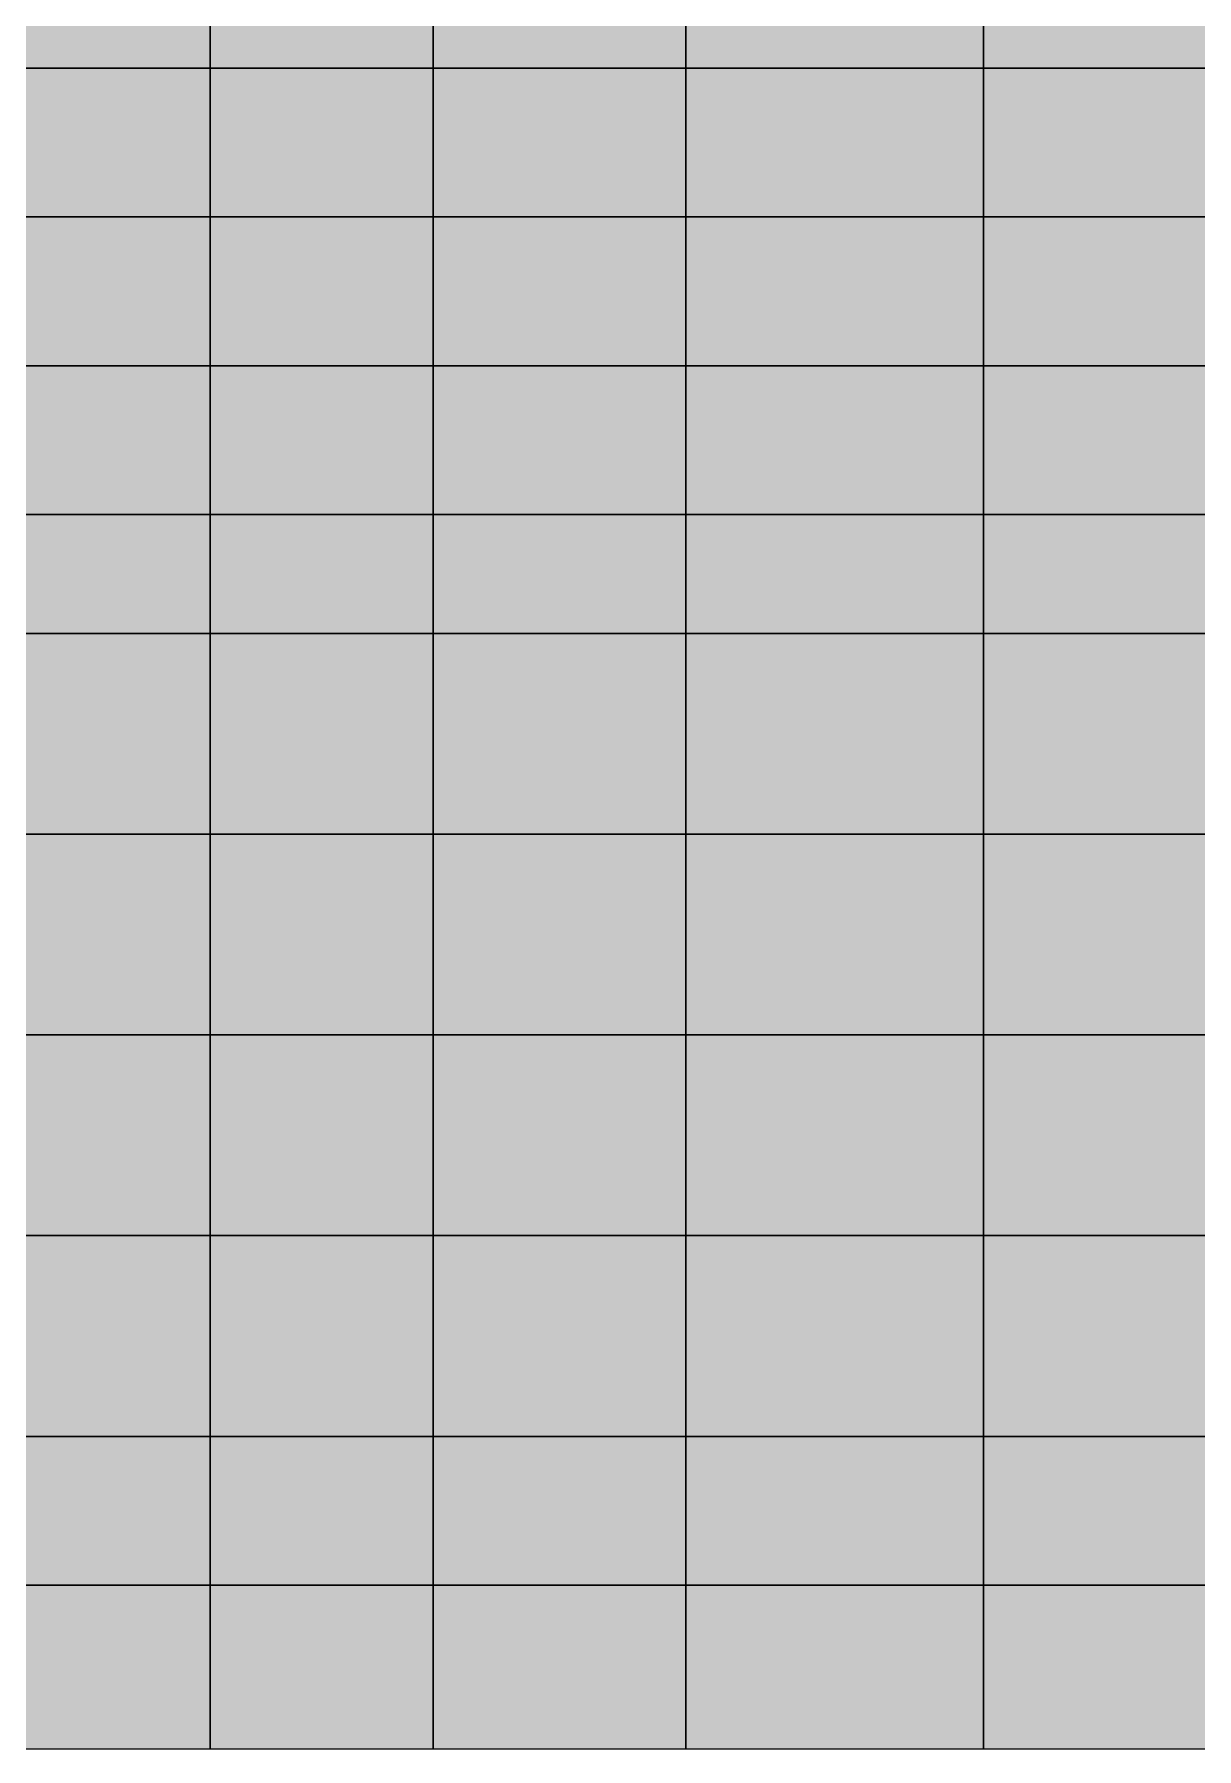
# Model space of a CAD drawing. Header units: inches. Extents: x -100 to 147, y -140 to 41.
# Drawn here: x 50.12 to 57.93, y -41.4 to -29.87 of the extents above; entities that cross this region are included whole.
import ezdxf

# ---------------------------------------------------------------- set-up
doc = ezdxf.new("R2010")
doc.units = ezdxf.units.IN
doc.header["$MEASUREMENT"] = 0
for name, color, linetype in [('Contour 1-01', 7, 'Continuous'), ('Contour 1-02', 7, 'Continuous'), ('Contour 1-03', 7, 'Continuous'), ('Contour 1-04', 7, 'Continuous'), ('Contour 1-05', 7, 'Continuous'), ('Contour 1-06', 7, 'Continuous'), ('Contour 1-08', 7, 'Continuous'), ('Contour 1-09', 7, 'Continuous'), ('Mesh-Ac1①', 7, 'Continuous'), ('Mesh-Acs', 7, 'Continuous'), ('Mesh-Ag1', 7, 'Continuous'), ('Mesh-Dc1', 7, 'Continuous'), ('Mesh-Dg1', 7, 'Continuous'), ('Mesh-Ds1', 7, 'Continuous'), ('Mesh-MPC', 7, 'Continuous'), ('Mesh-SCP(30%)_Ac1①', 7, 'Continuous'), ('Mesh-SCP(30%)_Acs', 7, 'Continuous'), ('Undeformed Mesh-Ac1①', 7, 'Continuous'), ('Undeformed Mesh-Acs', 7, 'Continuous'), ('Undeformed Mesh-Ag1', 7, 'Continuous'), ('Undeformed Mesh-Dc1', 7, 'Continuous'), ('Undeformed Mesh-Dg1', 7, 'Continuous'), ('Undeformed Mesh-Ds1', 7, 'Continuous'), ('Undeformed Mesh-SCP(30%)_Ac1①', 7, 'Continuous'), ('Undeformed Mesh-SCP(30%)_Acs', 7, 'Continuous')]:
    doc.layers.add(name, color=color, linetype=linetype)

msp = doc.modelspace()

# ---------------------------------------------------------------- linework, layer by layer
at = {"color": 7, "true_color": 0xffffff, "transparency": 33554687}
for p, q in [((54.5, -30.1), (54.5, -30.1)), ((54.5, -31.1), (54.5, -31.1)), ((54.5, -32.1), (54.5, -32.1)), ((54.5, -33.1), (54.5, -33.1))]:
    msp.add_line(p, q, dxfattribs=at)
for points in [[(51.3, -28.5), (49.8, -28.5), (49.8, -30.1)], [(51.3, -28.5), (49.8, -30.1), (51.3, -30.1)], [(51.3, -28.5), (51.3, -30.1), (52.8, -30.1)], [(51.3, -28.5), (52.8, -30.1), (52.8, -28.5)], [(52.8, -28.5), (52.8, -30.1), (54.5, -30.1)], [(52.8, -28.5), (54.5, -30.1), (54.5, -28.5)], [(56.5, -30.1), (56.5, -28.5), (54.5, -28.5)], [(56.5, -30.1), (54.5, -28.5), (54.5, -30.1)], [(58.5, -28.5), (56.5, -28.5), (56.5, -30.1)], [(58.5, -28.5), (56.5, -30.1), (58.5, -30.1)], [(49.8, -31.1), (51.3, -31.1), (51.3, -30.1)], [(49.8, -31.1), (51.3, -30.1), (49.8, -30.1)], [(51.3, -31.1), (52.8, -31.1), (52.8, -30.1)], [(51.3, -31.1), (52.8, -30.1), (51.3, -30.1)], [(54.5, -31.1), (54.5, -30.1), (52.8, -30.1)], [(54.5, -31.1), (52.8, -30.1), (52.8, -31.1)], [(54.5, -30.1), (54.5, -31.1), (56.5, -31.1)], [(54.5, -30.1), (56.5, -31.1), (56.5, -30.1)], [(56.5, -31.1), (58.5, -31.1), (58.5, -30.1)], [(56.5, -31.1), (58.5, -30.1), (56.5, -30.1)], [(51.3, -31.1), (49.8, -31.1), (49.8, -32.1)], [(51.3, -31.1), (49.8, -32.1), (51.3, -32.1)], [(51.3, -31.1), (51.3, -32.1), (52.8, -32.1)], [(51.3, -31.1), (52.8, -32.1), (52.8, -31.1)], [(54.5, -31.1), (52.8, -31.1), (52.8, -32.1)], [(54.5, -31.1), (52.8, -32.1), (54.5, -32.1)], [(56.5, -32.1), (56.5, -31.1), (54.5, -31.1)], [(56.5, -32.1), (54.5, -31.1), (54.5, -32.1)], [(58.5, -31.1), (56.5, -31.1), (56.5, -32.1)], [(58.5, -31.1), (56.5, -32.1), (58.5, -32.1)], [(49.8, -33.1), (51.3, -33.1), (51.3, -32.1)], [(49.8, -33.1), (51.3, -32.1), (49.8, -32.1)], [(51.3, -33.1), (52.8, -33.1), (52.8, -32.1)], [(51.3, -33.1), (52.8, -32.1), (51.3, -32.1)], [(52.8, -32.1), (52.8, -33.1), (54.5, -33.1)], [(52.8, -32.1), (54.5, -33.1), (54.5, -32.1)], [(56.5, -33.1), (56.5, -32.1), (54.5, -32.1)], [(56.5, -33.1), (54.5, -32.1), (54.5, -33.1)], [(58.5, -33.1), (58.5, -32.1), (56.5, -32.1)], [(58.5, -33.1), (56.5, -32.1), (56.5, -33.1)], [(49.8, -33.9), (51.3, -33.9), (51.3, -33.1)], [(49.8, -33.9), (51.3, -33.1), (49.8, -33.1)], [(51.3, -33.9), (52.8, -33.9), (52.8, -33.1)], [(51.3, -33.9), (52.8, -33.1), (51.3, -33.1)], [(52.8, -33.9), (54.5, -33.9), (54.5, -33.1)], [(52.8, -33.9), (54.5, -33.1), (52.8, -33.1)], [(56.5, -33.9), (56.5, -33.1), (54.5, -33.1)], [(56.5, -33.9), (54.5, -33.1), (54.5, -33.9)], [(56.5, -33.9), (58.5, -33.9), (58.5, -33.1)], [(56.5, -33.9), (58.5, -33.1), (56.5, -33.1)], [(49.8, -33.9), (49.8, -35.25), (51.3, -35.25)], [(49.8, -33.9), (51.3, -35.25), (51.3, -33.9)], [(51.3, -35.25), (52.8, -35.25), (52.8, -33.9)], [(51.3, -35.25), (52.8, -33.9), (51.3, -33.9)], [(52.8, -33.9), (52.8, -35.25), (54.5, -35.25)], [(52.8, -33.9), (54.5, -35.25), (54.5, -33.9)], [(56.5, -35.25), (56.5, -33.9), (54.5, -33.9)], [(56.5, -35.25), (54.5, -33.9), (54.5, -35.25)], [(58.5, -35.25), (58.5, -33.9), (56.5, -33.9)], [(58.5, -35.25), (56.5, -33.9), (56.5, -35.25)], [(49.8, -36.6), (51.3, -36.6), (51.3, -35.25)], [(49.8, -36.6), (51.3, -35.25), (49.8, -35.25)], [(51.3, -36.6), (52.8, -36.6), (52.8, -35.25)], [(51.3, -36.6), (52.8, -35.25), (51.3, -35.25)], [(52.8, -35.25), (52.8, -36.6), (54.5, -36.6)], [(52.8, -35.25), (54.5, -36.6), (54.5, -35.25)], [(56.5, -36.6), (56.5, -35.25), (54.5, -35.25)], [(56.5, -36.6), (54.5, -35.25), (54.5, -36.6)], [(56.5, -36.6), (58.5, -36.6), (58.5, -35.25)], [(56.5, -36.6), (58.5, -35.25), (56.5, -35.25)], [(49.8, -36.6), (49.8, -37.95), (51.3, -37.95)], [(49.8, -36.6), (51.3, -37.95), (51.3, -36.6)], [(51.3, -37.95), (52.8, -37.95), (52.8, -36.6)], [(51.3, -37.95), (52.8, -36.6), (51.3, -36.6)], [(52.8, -36.6), (52.8, -37.95), (54.5, -37.95)], [(52.8, -36.6), (54.5, -37.95), (54.5, -36.6)], [(56.5, -37.95), (56.5, -36.6), (54.5, -36.6)], [(56.5, -37.95), (54.5, -36.6), (54.5, -37.95)], [(56.5, -37.95), (58.5, -37.95), (58.5, -36.6)], [(56.5, -37.95), (58.5, -36.6), (56.5, -36.6)], [(51.3, -37.95), (49.8, -37.95), (49.8, -39.3)], [(51.3, -37.95), (49.8, -39.3), (51.3, -39.3)], [(51.3, -37.95), (51.3, -39.3), (52.8, -39.3)], [(51.3, -37.95), (52.8, -39.3), (52.8, -37.95)], [(52.8, -37.95), (52.8, -39.3), (54.5, -39.3)], [(52.8, -37.95), (54.5, -39.3), (54.5, -37.95)], [(54.5, -39.3), (56.5, -39.3), (56.5, -37.95)], [(54.5, -39.3), (56.5, -37.95), (54.5, -37.95)], [(58.5, -37.95), (56.5, -37.95), (56.5, -39.3)], [(58.5, -37.95), (56.5, -39.3), (58.5, -39.3)], [(49.8, -40.3), (51.3, -40.3), (51.3, -39.3)], [(49.8, -40.3), (51.3, -39.3), (49.8, -39.3)], [(51.3, -39.3), (51.3, -40.3), (52.8, -40.3)], [(51.3, -39.3), (52.8, -40.3), (52.8, -39.3)], [(52.8, -40.3), (54.5, -40.3), (54.5, -39.3)], [(52.8, -40.3), (54.5, -39.3), (52.8, -39.3)], [(56.5, -39.3), (54.5, -39.3), (54.5, -40.3)], [(56.5, -39.3), (54.5, -40.3), (56.5, -40.3)], [(56.5, -40.3), (58.5, -40.3), (58.5, -39.3)], [(56.5, -40.3), (58.5, -39.3), (56.5, -39.3)], [(51.3, -40.3), (49.8, -40.3), (49.8, -41.4)], [(51.3, -40.3), (49.8, -41.4), (51.3, -41.4)], [(51.3, -40.3), (51.3, -41.4), (52.8, -41.4)], [(51.3, -40.3), (52.8, -41.4), (52.8, -40.3)], [(54.5, -40.3), (52.8, -40.3), (52.8, -41.4)], [(54.5, -40.3), (52.8, -41.4), (54.5, -41.4)], [(56.5, -40.3), (54.5, -40.3), (54.5, -41.4)], [(56.5, -40.3), (54.5, -41.4), (56.5, -41.4)], [(58.5, -40.3), (56.5, -40.3), (56.5, -41.4)], [(58.5, -40.3), (56.5, -41.4), (58.5, -41.4)]]:
    msp.add_solid(points, dxfattribs=at)
at = {"layer": 'Contour 1-01', "color": 5, "true_color": 0x0000ff}
for points in [[(56.5, -35.25), (56.5, -33.9), (54.5, -33.9)], [(56.5, -35.25), (54.5, -33.9), (54.5, -35.25)], [(58.5, -35.25), (58.5, -33.9), (56.5, -33.9)], [(58.5, -35.25), (56.5, -33.9), (56.5, -35.25)], [(49.8, -36.6), (51.3, -36.6), (51.3, -35.25)], [(49.8, -36.6), (51.3, -35.25), (49.8, -35.25)], [(51.3, -36.6), (52.8, -36.6), (52.8, -35.25)], [(51.3, -36.6), (52.8, -35.25), (51.3, -35.25)], [(52.8, -35.25), (52.8, -36.6), (54.5, -36.6)], [(52.8, -35.25), (54.5, -36.6), (54.5, -35.25)], [(56.5, -36.6), (56.5, -35.25), (54.5, -35.25)], [(56.5, -36.6), (54.5, -35.25), (54.5, -36.6)], [(56.5, -36.6), (58.5, -36.6), (58.5, -35.25)], [(56.5, -36.6), (58.5, -35.25), (56.5, -35.25)], [(49.8, -36.6), (49.8, -37.95), (51.3, -37.95)], [(49.8, -36.6), (51.3, -37.95), (51.3, -36.6)], [(51.3, -37.95), (52.8, -37.95), (52.8, -36.6)], [(51.3, -37.95), (52.8, -36.6), (51.3, -36.6)], [(52.8, -36.6), (52.8, -37.95), (54.5, -37.95)], [(52.8, -36.6), (54.5, -37.95), (54.5, -36.6)], [(56.5, -37.95), (56.5, -36.6), (54.5, -36.6)], [(56.5, -37.95), (54.5, -36.6), (54.5, -37.95)], [(56.5, -37.95), (58.5, -37.95), (58.5, -36.6)], [(56.5, -37.95), (58.5, -36.6), (56.5, -36.6)], [(51.3, -37.95), (49.8, -37.95), (49.8, -39.3)], [(51.3, -37.95), (49.8, -39.3), (51.3, -39.3)], [(51.3, -37.95), (51.3, -39.3), (52.8, -39.3)], [(51.3, -37.95), (52.8, -39.3), (52.8, -37.95)], [(52.8, -37.95), (52.8, -39.3), (54.5, -39.3)], [(52.8, -37.95), (54.5, -39.3), (54.5, -37.95)], [(54.5, -39.3), (56.5, -39.3), (56.5, -37.95)], [(54.5, -39.3), (56.5, -37.95), (54.5, -37.95)], [(58.5, -37.95), (56.5, -37.95), (56.5, -39.3)], [(58.5, -37.95), (56.5, -39.3), (58.5, -39.3)]]:
    msp.add_solid(points, dxfattribs=at)
at = {"layer": 'Contour 1-02', "color": 150, "true_color": 0x0071ff}
for points in [[(49.8, -33.9), (51.3, -33.9), (51.3, -33.1)], [(49.8, -33.9), (51.3, -33.1), (49.8, -33.1)], [(52.8, -33.9), (54.5, -33.9), (54.5, -33.1)], [(52.8, -33.9), (54.5, -33.1), (52.8, -33.1)], [(56.5, -33.9), (56.5, -33.1), (54.5, -33.1)], [(56.5, -33.9), (54.5, -33.1), (54.5, -33.9)], [(56.5, -33.9), (58.5, -33.9), (58.5, -33.1)], [(56.5, -33.9), (58.5, -33.1), (56.5, -33.1)], [(49.8, -33.9), (49.8, -35.25), (51.3, -35.25)], [(49.8, -33.9), (51.3, -35.25), (51.3, -33.9)], [(51.3, -35.25), (52.8, -35.25), (52.8, -33.9)], [(51.3, -35.25), (52.8, -33.9), (51.3, -33.9)], [(52.8, -33.9), (52.8, -35.25), (54.5, -35.25)], [(52.8, -33.9), (54.5, -35.25), (54.5, -33.9)], [(49.8, -40.3), (51.3, -40.3), (51.3, -39.3)], [(49.8, -40.3), (51.3, -39.3), (49.8, -39.3)], [(51.3, -39.3), (51.3, -40.3), (52.8, -40.3)], [(51.3, -39.3), (52.8, -40.3), (52.8, -39.3)], [(52.8, -40.3), (54.5, -40.3), (54.5, -39.3)], [(52.8, -40.3), (54.5, -39.3), (52.8, -39.3)], [(56.5, -39.3), (54.5, -39.3), (54.5, -40.3)], [(56.5, -39.3), (54.5, -40.3), (56.5, -40.3)], [(56.5, -40.3), (58.5, -40.3), (58.5, -39.3)], [(56.5, -40.3), (58.5, -39.3), (56.5, -39.3)], [(51.3, -40.3), (49.8, -40.3), (49.8, -41.4)], [(51.3, -40.3), (49.8, -41.4), (51.3, -41.4)], [(51.3, -40.3), (51.3, -41.4), (52.8, -41.4)], [(51.3, -40.3), (52.8, -41.4), (52.8, -40.3)], [(54.5, -40.3), (52.8, -40.3), (52.8, -41.4)], [(54.5, -40.3), (52.8, -41.4), (54.5, -41.4)], [(56.5, -40.3), (54.5, -40.3), (54.5, -41.4)], [(56.5, -40.3), (54.5, -41.4), (56.5, -41.4)], [(58.5, -40.3), (56.5, -40.3), (56.5, -41.4)], [(58.5, -40.3), (56.5, -41.4), (58.5, -41.4)]]:
    msp.add_solid(points, dxfattribs=at)
at = {"layer": 'Contour 1-03', "color": 4, "true_color": 0x00e2ff}
for points in [[(54.5, -31.1), (52.8, -31.1), (52.8, -32.1)], [(54.5, -31.1), (52.8, -32.1), (54.5, -32.1)], [(51.3, -33.9), (52.8, -33.9), (52.8, -33.1)], [(51.3, -33.9), (52.8, -33.1), (51.3, -33.1)]]:
    msp.add_solid(points, dxfattribs=at)
at = {"layer": 'Contour 1-04', "color": 120, "true_color": 0x00ffaa}
for points in [[(51.3, -28.5), (49.8, -28.5), (49.8, -30.1)], [(51.3, -28.5), (49.8, -30.1), (51.3, -30.1)], [(49.8, -31.1), (51.3, -31.1), (51.3, -30.1)], [(49.8, -31.1), (51.3, -30.1), (49.8, -30.1)], [(54.5, -31.1), (54.5, -30.1), (52.8, -30.1)], [(54.5, -31.1), (52.8, -30.1), (52.8, -31.1)], [(51.3, -31.1), (49.8, -31.1), (49.8, -32.1)], [(51.3, -31.1), (49.8, -32.1), (51.3, -32.1)], [(58.5, -31.1), (56.5, -31.1), (56.5, -32.1)], [(58.5, -31.1), (56.5, -32.1), (58.5, -32.1)], [(49.8, -33.1), (51.3, -33.1), (51.3, -32.1)], [(49.8, -33.1), (51.3, -32.1), (49.8, -32.1)]]:
    msp.add_solid(points, dxfattribs=at)
at = {"layer": 'Contour 1-05', "color": 100, "true_color": 0x00ff38}
for points in [[(51.3, -28.5), (51.3, -30.1), (52.8, -30.1)], [(51.3, -28.5), (52.8, -30.1), (52.8, -28.5)], [(52.8, -28.5), (52.8, -30.1), (54.5, -30.1)], [(52.8, -28.5), (54.5, -30.1), (54.5, -28.5)], [(56.5, -30.1), (56.5, -28.5), (54.5, -28.5)], [(56.5, -30.1), (54.5, -28.5), (54.5, -30.1)], [(58.5, -28.5), (56.5, -28.5), (56.5, -30.1)], [(58.5, -28.5), (56.5, -30.1), (58.5, -30.1)], [(51.3, -31.1), (52.8, -31.1), (52.8, -30.1)], [(51.3, -31.1), (52.8, -30.1), (51.3, -30.1)], [(56.5, -32.1), (56.5, -31.1), (54.5, -31.1)], [(56.5, -32.1), (54.5, -31.1), (54.5, -32.1)], [(51.3, -33.1), (52.8, -33.1), (52.8, -32.1)], [(51.3, -33.1), (52.8, -32.1), (51.3, -32.1)], [(52.8, -32.1), (52.8, -33.1), (54.5, -33.1)], [(52.8, -32.1), (54.5, -33.1), (54.5, -32.1)]]:
    msp.add_solid(points, dxfattribs=at)
at = {"layer": 'Contour 1-06', "color": 80, "true_color": 0x38ff00}
for points in [[(56.5, -31.1), (58.5, -31.1), (58.5, -30.1)], [(56.5, -31.1), (58.5, -30.1), (56.5, -30.1)], [(51.3, -31.1), (51.3, -32.1), (52.8, -32.1)], [(51.3, -31.1), (52.8, -32.1), (52.8, -31.1)]]:
    msp.add_solid(points, dxfattribs=at)
at = {"layer": 'Contour 1-08', "color": 2, "true_color": 0xffe200}
for points in [[(54.5, -30.1), (54.5, -31.1), (56.5, -31.1)], [(54.5, -30.1), (56.5, -31.1), (56.5, -30.1)], [(58.5, -33.1), (58.5, -32.1), (56.5, -32.1)], [(58.5, -33.1), (56.5, -32.1), (56.5, -33.1)]]:
    msp.add_solid(points, dxfattribs=at)
at = {"layer": 'Contour 1-09', "color": 30, "true_color": 0xff7100}
for points in [[(56.5, -33.1), (56.5, -32.1), (54.5, -32.1)], [(56.5, -33.1), (54.5, -32.1), (54.5, -33.1)]]:
    msp.add_solid(points, dxfattribs=at)
at = {"layer": 'Mesh-Ac1①', "color": 18, "true_color": 0x000000, "transparency": 33554559}
for p, q in [((54.5, -28.5), (54.5, -30.1)), ((56.5, -30.1), (56.5, -28.5)), ((56.5, -28.5), (56.5, -30.1)), ((54.5, -30.1), (56.5, -30.1)), ((56.5, -30.1), (58.5, -30.1))]:
    msp.add_line(p, q, dxfattribs=at)
at = {"layer": 'Mesh-Acs', "color": 18, "true_color": 0x000000, "transparency": 33554559}
for p, q in [((54.5, -30.1), (54.5, -31.1)), ((56.5, -30.1), (54.5, -30.1)), ((56.5, -31.1), (56.5, -30.1)), ((58.5, -30.1), (56.5, -30.1)), ((56.5, -30.1), (56.5, -31.1)), ((56.5, -31.1), (54.5, -31.1)), ((54.5, -31.1), (54.5, -32.1)), ((54.5, -31.1), (56.5, -31.1)), ((56.5, -32.1), (56.5, -31.1)), ((58.5, -31.1), (56.5, -31.1)), ((56.5, -31.1), (56.5, -32.1)), ((56.5, -31.1), (58.5, -31.1)), ((56.5, -32.1), (54.5, -32.1)), ((54.5, -32.1), (54.5, -33.1)), ((54.5, -32.1), (56.5, -32.1)), ((56.5, -33.1), (56.5, -32.1)), ((58.5, -32.1), (56.5, -32.1)), ((56.5, -32.1), (56.5, -33.1)), ((56.5, -32.1), (58.5, -32.1)), ((54.5, -33.1), (56.5, -33.1)), ((56.5, -33.1), (58.5, -33.1))]:
    msp.add_line(p, q, dxfattribs=at)
at = {"layer": 'Mesh-Ag1', "color": 18, "true_color": 0x000000, "transparency": 33554559}
for p, q in [((51.3, -33.1), (49.8, -33.1)), ((51.3, -33.9), (51.3, -33.1)), ((52.8, -33.1), (51.3, -33.1)), ((51.3, -33.1), (51.3, -33.9)), ((52.8, -33.9), (52.8, -33.1)), ((54.5, -33.1), (52.8, -33.1)), ((52.8, -33.1), (52.8, -33.9)), ((54.5, -33.9), (54.5, -33.1)), ((56.5, -33.1), (54.5, -33.1)), ((54.5, -33.1), (54.5, -33.9)), ((56.5, -33.9), (56.5, -33.1)), ((58.5, -33.1), (56.5, -33.1)), ((56.5, -33.1), (56.5, -33.9)), ((49.8, -33.9), (51.3, -33.9)), ((51.3, -33.9), (52.8, -33.9)), ((52.8, -33.9), (54.5, -33.9)), ((54.5, -33.9), (56.5, -33.9)), ((56.5, -33.9), (58.5, -33.9))]:
    msp.add_line(p, q, dxfattribs=at)
at = {"layer": 'Mesh-Dc1', "color": 18, "true_color": 0x000000, "transparency": 33554559}
for p, q in [((51.3, -33.9), (49.8, -33.9)), ((51.3, -35.25), (51.3, -33.9)), ((52.8, -33.9), (51.3, -33.9)), ((51.3, -33.9), (51.3, -35.25)), ((52.8, -35.25), (52.8, -33.9)), ((52.8, -33.9), (52.8, -35.25)), ((54.5, -33.9), (52.8, -33.9)), ((54.5, -35.25), (54.5, -33.9)), ((56.5, -33.9), (54.5, -33.9)), ((54.5, -33.9), (54.5, -35.25)), ((56.5, -35.25), (56.5, -33.9)), ((58.5, -33.9), (56.5, -33.9)), ((56.5, -33.9), (56.5, -35.25)), ((51.3, -35.25), (49.8, -35.25)), ((49.8, -35.25), (51.3, -35.25)), ((51.3, -36.6), (51.3, -35.25)), ((52.8, -35.25), (51.3, -35.25)), ((51.3, -35.25), (51.3, -36.6)), ((51.3, -35.25), (52.8, -35.25)), ((52.8, -36.6), (52.8, -35.25)), ((52.8, -35.25), (52.8, -36.6)), ((54.5, -35.25), (52.8, -35.25)), ((52.8, -35.25), (54.5, -35.25)), ((54.5, -36.6), (54.5, -35.25)), ((56.5, -35.25), (54.5, -35.25)), ((54.5, -35.25), (54.5, -36.6)), ((54.5, -35.25), (56.5, -35.25)), ((56.5, -36.6), (56.5, -35.25)), ((58.5, -35.25), (56.5, -35.25)), ((56.5, -35.25), (56.5, -36.6)), ((56.5, -35.25), (58.5, -35.25)), ((51.3, -36.6), (49.8, -36.6)), ((49.8, -36.6), (51.3, -36.6)), ((51.3, -37.95), (51.3, -36.6)), ((52.8, -36.6), (51.3, -36.6)), ((51.3, -36.6), (51.3, -37.95)), ((51.3, -36.6), (52.8, -36.6)), ((52.8, -37.95), (52.8, -36.6)), ((52.8, -36.6), (52.8, -37.95)), ((54.5, -36.6), (52.8, -36.6)), ((52.8, -36.6), (54.5, -36.6)), ((54.5, -37.95), (54.5, -36.6)), ((56.5, -36.6), (54.5, -36.6)), ((54.5, -36.6), (54.5, -37.95)), ((54.5, -36.6), (56.5, -36.6)), ((56.5, -37.95), (56.5, -36.6)), ((58.5, -36.6), (56.5, -36.6)), ((56.5, -36.6), (56.5, -37.95)), ((56.5, -36.6), (58.5, -36.6)), ((51.3, -37.95), (49.8, -37.95)), ((49.8, -37.95), (51.3, -37.95)), ((51.3, -39.3), (51.3, -37.95)), ((51.3, -37.95), (51.3, -39.3)), ((52.8, -37.95), (51.3, -37.95)), ((51.3, -37.95), (52.8, -37.95)), ((52.8, -39.3), (52.8, -37.95)), ((52.8, -37.95), (52.8, -39.3)), ((54.5, -37.95), (52.8, -37.95)), ((52.8, -37.95), (54.5, -37.95)), ((54.5, -39.3), (54.5, -37.95)), ((56.5, -37.95), (54.5, -37.95)), ((54.5, -37.95), (54.5, -39.3)), ((54.5, -37.95), (56.5, -37.95)), ((56.5, -39.3), (56.5, -37.95)), ((58.5, -37.95), (56.5, -37.95)), ((56.5, -37.95), (56.5, -39.3)), ((56.5, -37.95), (58.5, -37.95)), ((49.8, -39.3), (51.3, -39.3)), ((51.3, -39.3), (52.8, -39.3)), ((52.8, -39.3), (54.5, -39.3)), ((54.5, -39.3), (56.5, -39.3)), ((56.5, -39.3), (58.5, -39.3))]:
    msp.add_line(p, q, dxfattribs=at)
at = {"layer": 'Mesh-Dg1', "color": 18, "true_color": 0x000000, "transparency": 33554559}
for p, q in [((51.3, -40.3), (49.8, -40.3)), ((51.3, -41.4), (51.3, -40.3)), ((51.3, -40.3), (51.3, -41.4)), ((52.8, -40.3), (51.3, -40.3)), ((52.8, -41.4), (52.8, -40.3)), ((54.5, -40.3), (52.8, -40.3)), ((52.8, -40.3), (52.8, -41.4)), ((54.5, -41.4), (54.5, -40.3)), ((56.5, -40.3), (54.5, -40.3)), ((54.5, -40.3), (54.5, -41.4)), ((56.5, -41.4), (56.5, -40.3)), ((58.5, -40.3), (56.5, -40.3)), ((56.5, -40.3), (56.5, -41.4)), ((49.8, -41.4), (51.3, -41.4)), ((51.3, -41.4), (52.8, -41.4)), ((52.8, -41.4), (54.5, -41.4)), ((54.5, -41.4), (56.5, -41.4)), ((56.5, -41.4), (58.5, -41.4))]:
    msp.add_line(p, q, dxfattribs=at)
at = {"layer": 'Mesh-Ds1', "color": 18, "true_color": 0x000000, "transparency": 33554559}
for p, q in [((51.3, -39.3), (49.8, -39.3)), ((51.3, -40.3), (51.3, -39.3)), ((51.3, -39.3), (51.3, -40.3)), ((52.8, -39.3), (51.3, -39.3)), ((52.8, -40.3), (52.8, -39.3)), ((54.5, -39.3), (52.8, -39.3)), ((52.8, -39.3), (52.8, -40.3)), ((54.5, -40.3), (54.5, -39.3)), ((56.5, -39.3), (54.5, -39.3)), ((54.5, -39.3), (54.5, -40.3)), ((56.5, -40.3), (56.5, -39.3)), ((58.5, -39.3), (56.5, -39.3)), ((56.5, -39.3), (56.5, -40.3)), ((49.8, -40.3), (51.3, -40.3)), ((51.3, -40.3), (52.8, -40.3)), ((52.8, -40.3), (54.5, -40.3)), ((54.5, -40.3), (56.5, -40.3)), ((56.5, -40.3), (58.5, -40.3))]:
    msp.add_line(p, q, dxfattribs=at)
at = {"layer": 'Mesh-MPC', "color": 18, "true_color": 0x000000, "transparency": 33554559}
for p, q in [((54.5, -30.1), (54.5, -30.1)), ((54.5, -31.1), (54.5, -31.1)), ((54.5, -32.1), (54.5, -32.1)), ((54.5, -33.1), (54.5, -33.1))]:
    msp.add_line(p, q, dxfattribs=at)
at = {"layer": 'Mesh-SCP(30%)_Ac1①', "color": 18, "true_color": 0x000000, "transparency": 33554559}
for p, q in [((51.3, -30.1), (51.3, -28.5)), ((51.3, -28.5), (51.3, -30.1)), ((52.8, -30.1), (52.8, -28.5)), ((52.8, -28.5), (52.8, -30.1)), ((54.5, -30.1), (54.5, -28.5)), ((49.8, -30.1), (51.3, -30.1)), ((51.3, -30.1), (52.8, -30.1)), ((52.8, -30.1), (54.5, -30.1))]:
    msp.add_line(p, q, dxfattribs=at)
at = {"layer": 'Mesh-SCP(30%)_Acs', "color": 18, "true_color": 0x000000, "transparency": 33554559}
for p, q in [((51.3, -30.1), (49.8, -30.1)), ((51.3, -31.1), (51.3, -30.1)), ((52.8, -30.1), (51.3, -30.1)), ((51.3, -30.1), (51.3, -31.1)), ((52.8, -31.1), (52.8, -30.1)), ((54.5, -30.1), (52.8, -30.1)), ((52.8, -30.1), (52.8, -31.1)), ((54.5, -31.1), (54.5, -30.1)), ((51.3, -31.1), (49.8, -31.1)), ((49.8, -31.1), (51.3, -31.1)), ((51.3, -32.1), (51.3, -31.1)), ((51.3, -31.1), (51.3, -32.1)), ((52.8, -31.1), (51.3, -31.1)), ((51.3, -31.1), (52.8, -31.1)), ((52.8, -32.1), (52.8, -31.1)), ((54.5, -31.1), (52.8, -31.1)), ((52.8, -31.1), (52.8, -32.1)), ((52.8, -31.1), (54.5, -31.1)), ((54.5, -32.1), (54.5, -31.1)), ((51.3, -32.1), (49.8, -32.1)), ((49.8, -32.1), (51.3, -32.1)), ((51.3, -33.1), (51.3, -32.1)), ((51.3, -32.1), (52.8, -32.1)), ((52.8, -32.1), (51.3, -32.1)), ((51.3, -32.1), (51.3, -33.1)), ((52.8, -32.1), (54.5, -32.1)), ((52.8, -33.1), (52.8, -32.1)), ((52.8, -32.1), (52.8, -33.1)), ((54.5, -32.1), (52.8, -32.1)), ((54.5, -33.1), (54.5, -32.1)), ((49.8, -33.1), (51.3, -33.1)), ((51.3, -33.1), (52.8, -33.1)), ((52.8, -33.1), (54.5, -33.1))]:
    msp.add_line(p, q, dxfattribs=at)
at = {"layer": 'Undeformed Mesh-Ac1①', "color": 8, "true_color": 0x808080, "transparency": 33554687}
for p, q in [((54.5, -28.5), (54.5, -30.1)), ((56.5, -30.1), (56.5, -28.5)), ((56.5, -28.5), (56.5, -30.1)), ((54.5, -30.1), (56.5, -30.1)), ((56.5, -30.1), (58.5, -30.1))]:
    msp.add_line(p, q, dxfattribs=at)
at = {"layer": 'Undeformed Mesh-Acs', "color": 8, "true_color": 0x808080, "transparency": 33554687}
for p, q in [((54.5, -30.1), (54.5, -31.1)), ((56.5, -30.1), (54.5, -30.1)), ((56.5, -31.1), (56.5, -30.1)), ((58.5, -30.1), (56.5, -30.1)), ((56.5, -30.1), (56.5, -31.1)), ((56.5, -31.1), (54.5, -31.1)), ((54.5, -31.1), (54.5, -32.1)), ((54.5, -31.1), (56.5, -31.1)), ((56.5, -32.1), (56.5, -31.1)), ((58.5, -31.1), (56.5, -31.1)), ((56.5, -31.1), (56.5, -32.1)), ((56.5, -31.1), (58.5, -31.1)), ((56.5, -32.1), (54.5, -32.1)), ((54.5, -32.1), (54.5, -33.1)), ((54.5, -32.1), (56.5, -32.1)), ((56.5, -33.1), (56.5, -32.1)), ((58.5, -32.1), (56.5, -32.1)), ((56.5, -32.1), (56.5, -33.1)), ((56.5, -32.1), (58.5, -32.1)), ((54.5, -33.1), (56.5, -33.1)), ((56.5, -33.1), (58.5, -33.1))]:
    msp.add_line(p, q, dxfattribs=at)
at = {"layer": 'Undeformed Mesh-Ag1', "color": 8, "true_color": 0x808080, "transparency": 33554687}
for p, q in [((51.3, -33.1), (49.8, -33.1)), ((51.3, -33.9), (51.3, -33.1)), ((52.8, -33.1), (51.3, -33.1)), ((51.3, -33.1), (51.3, -33.9)), ((52.8, -33.9), (52.8, -33.1)), ((54.5, -33.1), (52.8, -33.1)), ((52.8, -33.1), (52.8, -33.9)), ((54.5, -33.9), (54.5, -33.1)), ((56.5, -33.1), (54.5, -33.1)), ((54.5, -33.1), (54.5, -33.9)), ((56.5, -33.9), (56.5, -33.1)), ((58.5, -33.1), (56.5, -33.1)), ((56.5, -33.1), (56.5, -33.9)), ((49.8, -33.9), (51.3, -33.9)), ((51.3, -33.9), (52.8, -33.9)), ((52.8, -33.9), (54.5, -33.9)), ((54.5, -33.9), (56.5, -33.9)), ((56.5, -33.9), (58.5, -33.9))]:
    msp.add_line(p, q, dxfattribs=at)
at = {"layer": 'Undeformed Mesh-Dc1', "color": 8, "true_color": 0x808080, "transparency": 33554687}
for p, q in [((51.3, -33.9), (49.8, -33.9)), ((51.3, -35.25), (51.3, -33.9)), ((52.8, -33.9), (51.3, -33.9)), ((51.3, -33.9), (51.3, -35.25)), ((52.8, -35.25), (52.8, -33.9)), ((52.8, -33.9), (52.8, -35.25)), ((54.5, -33.9), (52.8, -33.9)), ((54.5, -35.25), (54.5, -33.9)), ((56.5, -33.9), (54.5, -33.9)), ((54.5, -33.9), (54.5, -35.25)), ((56.5, -35.25), (56.5, -33.9)), ((58.5, -33.9), (56.5, -33.9)), ((56.5, -33.9), (56.5, -35.25)), ((51.3, -35.25), (49.8, -35.25)), ((49.8, -35.25), (51.3, -35.25)), ((51.3, -36.6), (51.3, -35.25)), ((52.8, -35.25), (51.3, -35.25)), ((51.3, -35.25), (51.3, -36.6)), ((51.3, -35.25), (52.8, -35.25)), ((52.8, -36.6), (52.8, -35.25)), ((52.8, -35.25), (52.8, -36.6)), ((54.5, -35.25), (52.8, -35.25)), ((52.8, -35.25), (54.5, -35.25)), ((54.5, -36.6), (54.5, -35.25)), ((56.5, -35.25), (54.5, -35.25)), ((54.5, -35.25), (54.5, -36.6)), ((54.5, -35.25), (56.5, -35.25)), ((56.5, -36.6), (56.5, -35.25)), ((58.5, -35.25), (56.5, -35.25)), ((56.5, -35.25), (56.5, -36.6)), ((56.5, -35.25), (58.5, -35.25)), ((51.3, -36.6), (49.8, -36.6)), ((49.8, -36.6), (51.3, -36.6)), ((51.3, -37.95), (51.3, -36.6)), ((52.8, -36.6), (51.3, -36.6)), ((51.3, -36.6), (51.3, -37.95)), ((51.3, -36.6), (52.8, -36.6)), ((52.8, -37.95), (52.8, -36.6)), ((52.8, -36.6), (52.8, -37.95)), ((54.5, -36.6), (52.8, -36.6)), ((52.8, -36.6), (54.5, -36.6)), ((54.5, -37.95), (54.5, -36.6)), ((56.5, -36.6), (54.5, -36.6)), ((54.5, -36.6), (54.5, -37.95)), ((54.5, -36.6), (56.5, -36.6)), ((56.5, -37.95), (56.5, -36.6)), ((58.5, -36.6), (56.5, -36.6)), ((56.5, -36.6), (56.5, -37.95)), ((56.5, -36.6), (58.5, -36.6)), ((51.3, -37.95), (49.8, -37.95)), ((49.8, -37.95), (51.3, -37.95)), ((51.3, -39.3), (51.3, -37.95)), ((51.3, -37.95), (51.3, -39.3)), ((52.8, -37.95), (51.3, -37.95)), ((51.3, -37.95), (52.8, -37.95)), ((52.8, -39.3), (52.8, -37.95)), ((52.8, -37.95), (52.8, -39.3)), ((54.5, -37.95), (52.8, -37.95)), ((52.8, -37.95), (54.5, -37.95)), ((54.5, -39.3), (54.5, -37.95)), ((56.5, -37.95), (54.5, -37.95)), ((54.5, -37.95), (54.5, -39.3)), ((54.5, -37.95), (56.5, -37.95)), ((56.5, -39.3), (56.5, -37.95)), ((58.5, -37.95), (56.5, -37.95)), ((56.5, -37.95), (56.5, -39.3)), ((56.5, -37.95), (58.5, -37.95)), ((49.8, -39.3), (51.3, -39.3)), ((51.3, -39.3), (52.8, -39.3)), ((52.8, -39.3), (54.5, -39.3)), ((54.5, -39.3), (56.5, -39.3)), ((56.5, -39.3), (58.5, -39.3))]:
    msp.add_line(p, q, dxfattribs=at)
at = {"layer": 'Undeformed Mesh-Dg1', "color": 8, "true_color": 0x808080, "transparency": 33554687}
for p, q in [((51.3, -40.3), (49.8, -40.3)), ((51.3, -41.4), (51.3, -40.3)), ((51.3, -40.3), (51.3, -41.4)), ((52.8, -40.3), (51.3, -40.3)), ((52.8, -41.4), (52.8, -40.3)), ((54.5, -40.3), (52.8, -40.3)), ((52.8, -40.3), (52.8, -41.4)), ((54.5, -41.4), (54.5, -40.3)), ((56.5, -40.3), (54.5, -40.3)), ((54.5, -40.3), (54.5, -41.4)), ((56.5, -41.4), (56.5, -40.3)), ((58.5, -40.3), (56.5, -40.3)), ((56.5, -40.3), (56.5, -41.4)), ((49.8, -41.4), (51.3, -41.4)), ((51.3, -41.4), (52.8, -41.4)), ((52.8, -41.4), (54.5, -41.4)), ((54.5, -41.4), (56.5, -41.4)), ((56.5, -41.4), (58.5, -41.4))]:
    msp.add_line(p, q, dxfattribs=at)
at = {"layer": 'Undeformed Mesh-Ds1', "color": 8, "true_color": 0x808080, "transparency": 33554687}
for p, q in [((51.3, -39.3), (49.8, -39.3)), ((51.3, -40.3), (51.3, -39.3)), ((51.3, -39.3), (51.3, -40.3)), ((52.8, -39.3), (51.3, -39.3)), ((52.8, -40.3), (52.8, -39.3)), ((54.5, -39.3), (52.8, -39.3)), ((52.8, -39.3), (52.8, -40.3)), ((54.5, -40.3), (54.5, -39.3)), ((56.5, -39.3), (54.5, -39.3)), ((54.5, -39.3), (54.5, -40.3)), ((56.5, -40.3), (56.5, -39.3)), ((58.5, -39.3), (56.5, -39.3)), ((56.5, -39.3), (56.5, -40.3)), ((49.8, -40.3), (51.3, -40.3)), ((51.3, -40.3), (52.8, -40.3)), ((52.8, -40.3), (54.5, -40.3)), ((54.5, -40.3), (56.5, -40.3)), ((56.5, -40.3), (58.5, -40.3))]:
    msp.add_line(p, q, dxfattribs=at)
at = {"layer": 'Undeformed Mesh-SCP(30%)_Ac1①', "color": 8, "true_color": 0x808080, "transparency": 33554687}
for p, q in [((51.3, -30.1), (51.3, -28.5)), ((51.3, -28.5), (51.3, -30.1)), ((52.8, -30.1), (52.8, -28.5)), ((52.8, -28.5), (52.8, -30.1)), ((54.5, -30.1), (54.5, -28.5)), ((49.8, -30.1), (51.3, -30.1)), ((51.3, -30.1), (52.8, -30.1)), ((52.8, -30.1), (54.5, -30.1))]:
    msp.add_line(p, q, dxfattribs=at)
at = {"layer": 'Undeformed Mesh-SCP(30%)_Acs', "color": 8, "true_color": 0x808080, "transparency": 33554687}
for p, q in [((51.3, -30.1), (49.8, -30.1)), ((51.3, -31.1), (51.3, -30.1)), ((52.8, -30.1), (51.3, -30.1)), ((51.3, -30.1), (51.3, -31.1)), ((52.8, -31.1), (52.8, -30.1)), ((54.5, -30.1), (52.8, -30.1)), ((52.8, -30.1), (52.8, -31.1)), ((54.5, -31.1), (54.5, -30.1)), ((51.3, -31.1), (49.8, -31.1)), ((49.8, -31.1), (51.3, -31.1)), ((51.3, -32.1), (51.3, -31.1)), ((51.3, -31.1), (51.3, -32.1)), ((52.8, -31.1), (51.3, -31.1)), ((51.3, -31.1), (52.8, -31.1)), ((52.8, -32.1), (52.8, -31.1)), ((54.5, -31.1), (52.8, -31.1)), ((52.8, -31.1), (52.8, -32.1)), ((52.8, -31.1), (54.5, -31.1)), ((54.5, -32.1), (54.5, -31.1)), ((51.3, -32.1), (49.8, -32.1)), ((49.8, -32.1), (51.3, -32.1)), ((51.3, -33.1), (51.3, -32.1)), ((51.3, -32.1), (52.8, -32.1)), ((52.8, -32.1), (51.3, -32.1)), ((51.3, -32.1), (51.3, -33.1)), ((52.8, -32.1), (54.5, -32.1)), ((52.8, -33.1), (52.8, -32.1)), ((52.8, -32.1), (52.8, -33.1)), ((54.5, -32.1), (52.8, -32.1)), ((54.5, -33.1), (54.5, -32.1)), ((49.8, -33.1), (51.3, -33.1)), ((51.3, -33.1), (52.8, -33.1)), ((52.8, -33.1), (54.5, -33.1))]:
    msp.add_line(p, q, dxfattribs=at)

doc.saveas('drawing.dxf')
